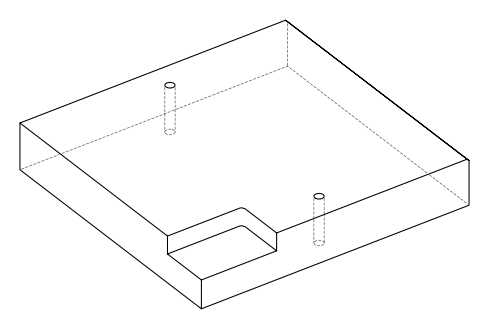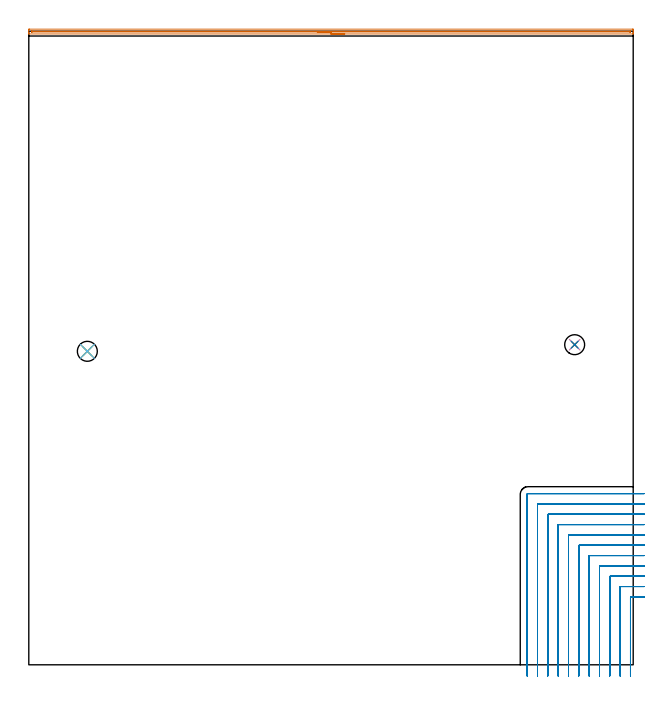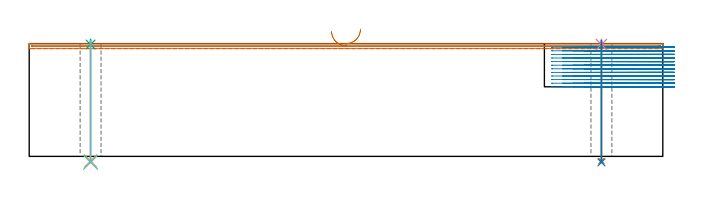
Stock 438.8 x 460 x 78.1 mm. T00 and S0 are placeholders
(PLAN: 8 operations, 6 tool changes, 49.8 min)
(1 AREA_MILL | FG_CHAMFER_SURFACE | UGT0205_001 | 7.17 min | 2688 mm3)
(2 MILL_CORNER_NOTCH_RECTANGULAR | CORNER_NOTCH_RECTANGULAR | NXT0201_013 | Follow Part, ap 2.5, ae 75% | 41.2 min | 316828 mm3)
(3 SPOT_DRILL | STEP1HOLE | NXT0321_9005460120000 | 0.03 min | 2 mm3)
(4 SPOT_DRILL_1 | STEP1HOLE_1 | NXT0321_9005460120000 | 0.03 min | 3 mm3)
(5 DRILL_THROUGH_HOLE_INTO_CENTER | STEP1HOLE | NXT0301_065 | 0.33 min | 5380 mm3)
(6 DRILL_TO_ENLARGE_THROUGH_HOLE | STEP1HOLE | NXT0301_106 | 0.34 min | 7475 mm3)
(7 DRILL_THROUGH_HOLE_INTO_CENTER_1 | STEP1HOLE_1 | NXT0301_065 | 0.33 min | 5379 mm3)
(8 DRILL_TO_ENLARGE_THROUGH_HOLE_1 | STEP1HOLE_1 | NXT0301_106 | 0.34 min | 7475 mm3)
(TOOL UGT0205_001 | Chamfer Mill 20 x 3 x 45 deg. | D20 FL50 Z2)
(TOOL NXT0201_013 | ENDMILL 10mm | D10 FL30 Z4)
(TOOL NXT0321_9005460120000 | NC Spot Drill, 142deg, 12mm, Carbide, Uncoated | D12 PA142 FL30 Z2)
(TOOL NXT0301_065 | Carbide Drill 9.4mm [860.1-0940-075A1-MM 2214] | D9.4 PA140 FL98 Z2)
(TOOL NXT0301_106 | Carbide Drill 14.5mm [860.1-1450-073A1-MM 2214] | D14.5 PA140 FL83 Z2)
(OP 1 AREA_MILL)
G17 G21 G94 G90
T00 M6
G54
G17 G0 G90 X229.4 Y458. S1061 M3
G43 Z88.1 H0
G94 G1 X229.362 Z87.228 F250.
X229.248 Z86.363
X229.059 Z85.512
X228.797 Z84.68
X228.463 Z83.874
X228.06 Z83.1
X227.592 Z82.364
X227.06 Z81.672
X226.471 Z81.029
X225.828 Z80.439
X225.136 Z79.908
X224.4 Z79.44
X223.626 Z79.037
X222.82 Z78.703
X221.988 Z78.441
X221.137 Z78.252
X220.272 Z78.138
X219.4 Z78.1
X0.167
X0.01 Y458.006 Z78.093
X0. Y458.321 Z77.778
Y458.653 Z77.446
Y459.31 Z76.785
Y460.518 Z75.578
X0.004 Y461.07 Z75.024
X0.01 Y461.49 Z74.604
X0.182 Y461.495 Z74.601
X0.613 Y461.5 Z74.6
X438.187 Y461.499 Z74.601
X438.618 Y461.495
X438.79 Y461.49 Z74.604
X438.8 Y461.07 Z75.024
Y460.518 Z75.578
Y460.19 Z75.906
Y459.638 Z76.458
Y459.31 Z76.785
Y458.321 Z77.779
X438.79 Y458.006 Z78.093
X438.633 Y458. Z78.1
X219.4
Y459.414 Z76.686
X2.399
X2.293 Y459.415 Z76.685
X2.035 Y459.42 Z76.68
X2.011 Y459.421 Z76.679
X2.007 Y459.44 Z76.66
X2.002 Y459.471 Z76.629
X2.001 Y459.502 Z76.598
X2.002 Y459.702 Z76.398
X2.01 Y460.036 Z76.064
X2.017 Y460.08 Z76.02
X2.033 Y460.082 Z76.018
X2.078 Y460.084 Z76.016
X2.171 Y460.085 Z76.015
X2.358 Y460.086 Z76.014
X436.507 Y460.085 Z76.015
X436.765 Y460.08 Z76.02
X436.789 Y460.079 Z76.021
X436.793 Y460.06 Z76.04
X436.798 Y460.029 Z76.071
X436.799 Y459.998 Z76.102
X436.8 Y459.797 Z76.303
X436.799 Y459.553 Z76.547
X436.798 Y459.488 Z76.612
X436.793 Y459.436 Z76.664
X436.79 Y459.424 Z76.676
X436.781 Y459.421 Z76.679
X436.741 Y459.418 Z76.682
X436.401 Y459.415 Z76.685
X436.295 Y459.414 Z76.686
X219.4
X218.528 Z76.724
X217.664 Z76.838
X216.812 Z77.027
X215.98 Z77.289
X215.174 Z77.623
X214.4 Z78.026
X213.664 Z78.494
X212.972 Z79.025
X212.329 Z79.615
X211.74 Z80.258
X211.209 Z80.95
X210.74 Z81.686
X210.337 Z82.46
X210.003 Z83.266
X209.741 Z84.098
X209.552 Z84.949
X209.438 Z85.814
X209.4 Z86.686
G0 Z88.1
M5
M2
(OP 2 MILL_CORNER_NOTCH_RECTANGULAR)
G17 G21 G94 G90
T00 M6
G54
G17 G0 G90 X446.8 Y49.3 S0 M3
G43 Z88.1 H0
Z75.608
G94 G1 X443.8 F250.
X437.294 F500.
G3 X436.8 Y48.806 R0.5
G1 Y-5.
Y-8. F250.
G0 Z88.1
X446.8 Y56.8
Z75.608
G1 X443.8
X429.794 F500.
G3 X429.3 Y56.306 R0.5
G1 Y-5.
Y-8. F250.
G0 Z88.1
X446.8 Y64.3
Z75.608
G1 X443.8
X422.295 F500.
G3 X421.8 Y63.805 R0.5
G1 Y-5.
Y-8. F250.
G0 Z88.1
X446.8 Y71.8
Z75.608
G1 X443.8
X414.795 F500.
G3 X414.3 Y71.305 R0.5
G1 Y-5.
Y-8. F250.
G0 Z88.1
X446.8 Y79.3
Z75.608
G1 X443.8
X407.295 F500.
G3 X406.8 Y78.805 R0.5
G1 Y-5.
Y-8. F250.
G0 Z88.1
X446.8 Y86.8
Z75.608
G1 X443.8
X399.796 F500.
G3 X399.3 Y86.305 R0.5
G1 Y-5.
Y-8. F250.
G0 Z88.1
X446.8 Y94.3
Z75.608
G1 X443.8
X392.296 F500.
G3 X391.8 Y93.804 R0.5
G1 Y-5.
Y-8. F250.
G0 Z88.1
X446.8 Y101.8
Z75.608
G1 X443.8
X384.796 F500.
G3 X384.3 Y101.304 R0.5
G1 Y-5.
Y-8. F250.
G0 Z88.1
X446.8 Y109.3
Z75.608
G1 X443.8
X377.296 F500.
G3 X376.8 Y108.804 R0.5
G1 Y-5.
Y-8. F250.
G0 Z88.1
X446.8 Y116.8
Z75.608
G1 X443.8
X369.796 F500.
G3 X369.3 Y116.304 R0.5
G1 Y-5.
Y-8. F250.
G0 Z88.1
X446.8 Y124.3
Z75.608
G1 X443.8
X362.4 F500.
G3 X361.8 Y123.7 R0.6
G1 Y-5.
Y-8. F250.
G0 Z88.1
X446.8 Y49.3
Z73.117
G1 X443.8
X437.294 F500.
G3 X436.8 Y48.806 R0.5
G1 Y-5.
Y-8. F250.
G0 Z88.1
X446.8 Y56.8
Z73.117
G1 X443.8
X429.794 F500.
G3 X429.3 Y56.306 R0.5
G1 Y-5.
Y-8. F250.
G0 Z88.1
X446.8 Y64.3
Z73.117
G1 X443.8
X422.295 F500.
G3 X421.8 Y63.805 R0.5
G1 Y-5.
Y-8. F250.
G0 Z88.1
X446.8 Y71.8
Z73.117
G1 X443.8
X414.795 F500.
G3 X414.3 Y71.305 R0.5
G1 Y-5.
Y-8. F250.
G0 Z88.1
X446.8 Y79.3
Z73.117
G1 X443.8
X407.295 F500.
G3 X406.8 Y78.805 R0.5
G1 Y-5.
Y-8. F250.
G0 Z88.1
X446.8 Y86.8
Z73.117
G1 X443.8
X399.796 F500.
G3 X399.3 Y86.305 R0.5
G1 Y-5.
Y-8. F250.
G0 Z88.1
X446.8 Y94.3
Z73.117
G1 X443.8
X392.296 F500.
G3 X391.8 Y93.804 R0.5
G1 Y-5.
Y-8. F250.
G0 Z88.1
X446.8 Y101.8
Z73.117
G1 X443.8
X384.796 F500.
G3 X384.3 Y101.304 R0.5
G1 Y-5.
Y-8. F250.
G0 Z88.1
X446.8 Y109.3
Z73.117
G1 X443.8
X377.296 F500.
G3 X376.8 Y108.804 R0.5
G1 Y-5.
Y-8. F250.
G0 Z88.1
X446.8 Y116.8
Z73.117
G1 X443.8
X369.796 F500.
G3 X369.3 Y116.304 R0.5
G1 Y-5.
Y-8. F250.
G0 Z88.1
X446.8 Y124.3
Z73.117
G1 X443.8
X362.4 F500.
G3 X361.8 Y123.7 R0.6
G1 Y-5.
Y-8. F250.
G0 Z88.1
X446.8 Y49.3
Z70.625
G1 X443.8
X437.294 F500.
G3 X436.8 Y48.806 R0.5
G1 Y-5.
Y-8. F250.
G0 Z88.1
X446.8 Y56.8
Z70.625
G1 X443.8
X429.794 F500.
G3 X429.3 Y56.306 R0.5
G1 Y-5.
Y-8. F250.
G0 Z88.1
X446.8 Y64.3
Z70.625
G1 X443.8
X422.295 F500.
G3 X421.8 Y63.805 R0.5
G1 Y-5.
Y-8. F250.
G0 Z88.1
X446.8 Y71.8
Z70.625
G1 X443.8
X414.795 F500.
G3 X414.3 Y71.305 R0.5
G1 Y-5.
Y-8. F250.
G0 Z88.1
X446.8 Y79.3
Z70.625
G1 X443.8
X407.295 F500.
G3 X406.8 Y78.805 R0.5
G1 Y-5.
Y-8. F250.
G0 Z88.1
X446.8 Y86.8
Z70.625
G1 X443.8
X399.796 F500.
G3 X399.3 Y86.305 R0.5
G1 Y-5.
Y-8. F250.
G0 Z88.1
X446.8 Y94.3
Z70.625
G1 X443.8
X392.296 F500.
G3 X391.8 Y93.804 R0.5
G1 Y-5.
Y-8. F250.
G0 Z88.1
X446.8 Y101.8
Z70.625
G1 X443.8
X384.796 F500.
G3 X384.3 Y101.304 R0.5
G1 Y-5.
Y-8. F250.
G0 Z88.1
X446.8 Y109.3
Z70.625
G1 X443.8
X377.296 F500.
G3 X376.8 Y108.804 R0.5
G1 Y-5.
Y-8. F250.
G0 Z88.1
X446.8 Y116.8
Z70.625
G1 X443.8
X369.796 F500.
G3 X369.3 Y116.304 R0.5
G1 Y-5.
Y-8. F250.
G0 Z88.1
X446.8 Y124.3
Z70.625
G1 X443.8
X362.4 F500.
G3 X361.8 Y123.7 R0.6
G1 Y-5.
Y-8. F250.
G0 Z88.1
X446.8 Y49.3
Z68.133
G1 X443.8
X437.294 F500.
G3 X436.8 Y48.806 R0.5
G1 Y-5.
Y-8. F250.
G0 Z88.1
X446.8 Y56.8
Z68.133
G1 X443.8
X429.794 F500.
G3 X429.3 Y56.306 R0.5
G1 Y-5.
Y-8. F250.
G0 Z88.1
X446.8 Y64.3
Z68.133
G1 X443.8
X422.295 F500.
G3 X421.8 Y63.805 R0.5
G1 Y-5.
Y-8. F250.
G0 Z88.1
X446.8 Y71.8
Z68.133
G1 X443.8
X414.795 F500.
G3 X414.3 Y71.305 R0.5
G1 Y-5.
Y-8. F250.
G0 Z88.1
X446.8 Y79.3
Z68.133
G1 X443.8
X407.295 F500.
G3 X406.8 Y78.805 R0.5
G1 Y-5.
Y-8. F250.
G0 Z88.1
X446.8 Y86.8
Z68.133
G1 X443.8
X399.796 F500.
G3 X399.3 Y86.305 R0.5
G1 Y-5.
Y-8. F250.
G0 Z88.1
X446.8 Y94.3
Z68.133
G1 X443.8
X392.296 F500.
G3 X391.8 Y93.804 R0.5
G1 Y-5.
Y-8. F250.
G0 Z88.1
X446.8 Y101.8
Z68.133
G1 X443.8
X384.796 F500.
G3 X384.3 Y101.304 R0.5
G1 Y-5.
Y-8. F250.
G0 Z88.1
X446.8 Y109.3
Z68.133
G1 X443.8
X377.296 F500.
G3 X376.8 Y108.804 R0.5
G1 Y-5.
Y-8. F250.
G0 Z88.1
X446.8 Y116.8
Z68.133
G1 X443.8
X369.796 F500.
G3 X369.3 Y116.304 R0.5
G1 Y-5.
Y-8. F250.
G0 Z88.1
X446.8 Y124.3
Z68.133
G1 X443.8
X362.4 F500.
G3 X361.8 Y123.7 R0.6
G1 Y-5.
Y-8. F250.
G0 Z88.1
X446.8 Y49.3
Z65.642
G1 X443.8
X437.294 F500.
G3 X436.8 Y48.806 R0.5
G1 Y-5.
Y-8. F250.
G0 Z88.1
X446.8 Y56.8
Z65.642
G1 X443.8
X429.794 F500.
G3 X429.3 Y56.306 R0.5
G1 Y-5.
Y-8. F250.
G0 Z88.1
X446.8 Y64.3
Z65.642
G1 X443.8
X422.295 F500.
G3 X421.8 Y63.805 R0.5
G1 Y-5.
Y-8. F250.
G0 Z88.1
X446.8 Y71.8
Z65.642
G1 X443.8
X414.795 F500.
G3 X414.3 Y71.305 R0.5
G1 Y-5.
Y-8. F250.
G0 Z88.1
X446.8 Y79.3
Z65.642
G1 X443.8
X407.295 F500.
G3 X406.8 Y78.805 R0.5
G1 Y-5.
Y-8. F250.
G0 Z88.1
X446.8 Y86.8
Z65.642
G1 X443.8
X399.796 F500.
G3 X399.3 Y86.305 R0.5
G1 Y-5.
Y-8. F250.
G0 Z88.1
X446.8 Y94.3
Z65.642
G1 X443.8
X392.296 F500.
G3 X391.8 Y93.804 R0.5
G1 Y-5.
Y-8. F250.
G0 Z88.1
X446.8 Y101.8
Z65.642
G1 X443.8
X384.796 F500.
G3 X384.3 Y101.304 R0.5
G1 Y-5.
Y-8. F250.
G0 Z88.1
X446.8 Y109.3
Z65.642
G1 X443.8
X377.296 F500.
G3 X376.8 Y108.804 R0.5
G1 Y-5.
Y-8. F250.
G0 Z88.1
X446.8 Y116.8
Z65.642
G1 X443.8
X369.796 F500.
G3 X369.3 Y116.304 R0.5
G1 Y-5.
Y-8. F250.
G0 Z88.1
X446.8 Y124.3
Z65.642
G1 X443.8
X362.4 F500.
G3 X361.8 Y123.7 R0.6
G1 Y-5.
Y-8. F250.
G0 Z88.1
X446.8 Y49.3
Z63.15
G1 X443.8
X437.294 F500.
G3 X436.8 Y48.806 R0.5
G1 Y-5.
Y-8. F250.
G0 Z88.1
X446.8 Y56.8
Z63.15
G1 X443.8
X429.794 F500.
G3 X429.3 Y56.306 R0.5
G1 Y-5.
Y-8. F250.
G0 Z88.1
X446.8 Y64.3
Z63.15
G1 X443.8
X422.295 F500.
G3 X421.8 Y63.805 R0.5
G1 Y-5.
Y-8. F250.
G0 Z88.1
X446.8 Y71.8
Z63.15
G1 X443.8
X414.795 F500.
G3 X414.3 Y71.305 R0.5
G1 Y-5.
Y-8. F250.
G0 Z88.1
X446.8 Y79.3
Z63.15
G1 X443.8
X407.295 F500.
G3 X406.8 Y78.805 R0.5
G1 Y-5.
Y-8. F250.
G0 Z88.1
X446.8 Y86.8
Z63.15
G1 X443.8
X399.796 F500.
G3 X399.3 Y86.305 R0.5
G1 Y-5.
Y-8. F250.
G0 Z88.1
X446.8 Y94.3
Z63.15
G1 X443.8
X392.296 F500.
G3 X391.8 Y93.804 R0.5
G1 Y-5.
Y-8. F250.
G0 Z88.1
X446.8 Y101.8
Z63.15
G1 X443.8
X384.796 F500.
G3 X384.3 Y101.304 R0.5
G1 Y-5.
Y-8. F250.
G0 Z88.1
X446.8 Y109.3
Z63.15
G1 X443.8
X377.296 F500.
G3 X376.8 Y108.804 R0.5
G1 Y-5.
Y-8. F250.
G0 Z88.1
X446.8 Y116.8
Z63.15
G1 X443.8
X369.796 F500.
G3 X369.3 Y116.304 R0.5
G1 Y-5.
Y-8. F250.
G0 Z88.1
X446.8 Y124.3
Z63.15
G1 X443.8
X362.4 F500.
G3 X361.8 Y123.7 R0.6
G1 Y-5.
Y-8. F250.
G0 Z88.1
X446.8 Y49.3
Z60.658
G1 X443.8
X437.294 F500.
G3 X436.8 Y48.806 R0.5
G1 Y-5.
Y-8. F250.
G0 Z88.1
X446.8 Y56.8
Z60.658
G1 X443.8
X429.794 F500.
G3 X429.3 Y56.306 R0.5
G1 Y-5.
Y-8. F250.
G0 Z88.1
X446.8 Y64.3
Z60.658
G1 X443.8
X422.295 F500.
G3 X421.8 Y63.805 R0.5
G1 Y-5.
Y-8. F250.
G0 Z88.1
X446.8 Y71.8
Z60.658
G1 X443.8
X414.795 F500.
G3 X414.3 Y71.305 R0.5
G1 Y-5.
Y-8. F250.
G0 Z88.1
X446.8 Y79.3
Z60.658
G1 X443.8
X407.295 F500.
G3 X406.8 Y78.805 R0.5
G1 Y-5.
Y-8. F250.
G0 Z88.1
X446.8 Y86.8
Z60.658
G1 X443.8
X399.796 F500.
G3 X399.3 Y86.305 R0.5
G1 Y-5.
Y-8. F250.
G0 Z88.1
X446.8 Y94.3
Z60.658
G1 X443.8
X392.296 F500.
G3 X391.8 Y93.804 R0.5
G1 Y-5.
Y-8. F250.
G0 Z88.1
X446.8 Y101.8
Z60.658
G1 X443.8
X384.796 F500.
G3 X384.3 Y101.304 R0.5
G1 Y-5.
Y-8. F250.
G0 Z88.1
X446.8 Y109.3
Z60.658
G1 X443.8
X377.296 F500.
G3 X376.8 Y108.804 R0.5
G1 Y-5.
Y-8. F250.
G0 Z88.1
X446.8 Y116.8
Z60.658
G1 X443.8
X369.796 F500.
G3 X369.3 Y116.304 R0.5
G1 Y-5.
Y-8. F250.
G0 Z88.1
X446.8 Y124.3
Z60.658
G1 X443.8
X362.4 F500.
G3 X361.8 Y123.7 R0.6
G1 Y-5.
Y-8. F250.
G0 Z88.1
X446.8 Y49.3
Z58.167
G1 X443.8
X437.294 F500.
G3 X436.8 Y48.806 R0.5
G1 Y-5.
Y-8. F250.
G0 Z88.1
X446.8 Y56.8
Z58.167
G1 X443.8
X429.794 F500.
G3 X429.3 Y56.306 R0.5
G1 Y-5.
Y-8. F250.
G0 Z88.1
X446.8 Y64.3
Z58.167
G1 X443.8
X422.295 F500.
G3 X421.8 Y63.805 R0.5
G1 Y-5.
Y-8. F250.
G0 Z88.1
X446.8 Y71.8
Z58.167
G1 X443.8
X414.795 F500.
G3 X414.3 Y71.305 R0.5
G1 Y-5.
Y-8. F250.
G0 Z88.1
X446.8 Y79.3
Z58.167
G1 X443.8
X407.295 F500.
G3 X406.8 Y78.805 R0.5
G1 Y-5.
Y-8. F250.
G0 Z88.1
X446.8 Y86.8
Z58.167
G1 X443.8
X399.796 F500.
G3 X399.3 Y86.305 R0.5
G1 Y-5.
Y-8. F250.
G0 Z88.1
X446.8 Y94.3
Z58.167
G1 X443.8
X392.296 F500.
G3 X391.8 Y93.804 R0.5
G1 Y-5.
Y-8. F250.
G0 Z88.1
X446.8 Y101.8
Z58.167
G1 X443.8
X384.796 F500.
G3 X384.3 Y101.304 R0.5
G1 Y-5.
Y-8. F250.
G0 Z88.1
X446.8 Y109.3
Z58.167
G1 X443.8
X377.296 F500.
G3 X376.8 Y108.804 R0.5
G1 Y-5.
Y-8. F250.
G0 Z88.1
X446.8 Y116.8
Z58.167
G1 X443.8
X369.796 F500.
G3 X369.3 Y116.304 R0.5
G1 Y-5.
Y-8. F250.
G0 Z88.1
X446.8 Y124.3
Z58.167
G1 X443.8
X362.4 F500.
G3 X361.8 Y123.7 R0.6
G1 Y-5.
Y-8. F250.
G0 Z88.1
X446.8 Y49.3
Z55.675
G1 X443.8
X437.294 F500.
G3 X436.8 Y48.806 R0.5
G1 Y-5.
Y-8. F250.
G0 Z88.1
X446.8 Y56.8
Z55.675
G1 X443.8
X429.794 F500.
G3 X429.3 Y56.306 R0.5
G1 Y-5.
Y-8. F250.
G0 Z88.1
X446.8 Y64.3
Z55.675
G1 X443.8
X422.295 F500.
G3 X421.8 Y63.805 R0.5
G1 Y-5.
Y-8. F250.
G0 Z88.1
X446.8 Y71.8
Z55.675
G1 X443.8
X414.795 F500.
G3 X414.3 Y71.305 R0.5
G1 Y-5.
Y-8. F250.
G0 Z88.1
X446.8 Y79.3
Z55.675
G1 X443.8
X407.295 F500.
G3 X406.8 Y78.805 R0.5
G1 Y-5.
Y-8. F250.
G0 Z88.1
X446.8 Y86.8
Z55.675
G1 X443.8
X399.796 F500.
G3 X399.3 Y86.305 R0.5
G1 Y-5.
Y-8. F250.
G0 Z88.1
X446.8 Y94.3
Z55.675
G1 X443.8
X392.296 F500.
G3 X391.8 Y93.804 R0.5
G1 Y-5.
Y-8. F250.
G0 Z88.1
X446.8 Y101.8
Z55.675
G1 X443.8
X384.796 F500.
G3 X384.3 Y101.304 R0.5
G1 Y-5.
Y-8. F250.
G0 Z88.1
X446.8 Y109.3
Z55.675
G1 X443.8
X377.296 F500.
G3 X376.8 Y108.804 R0.5
G1 Y-5.
Y-8. F250.
G0 Z88.1
X446.8 Y116.8
Z55.675
G1 X443.8
X369.796 F500.
G3 X369.3 Y116.304 R0.5
G1 Y-5.
Y-8. F250.
G0 Z88.1
X446.8 Y124.3
Z55.675
G1 X443.8
X362.4 F500.
G3 X361.8 Y123.7 R0.6
G1 Y-5.
Y-8. F250.
G0 Z88.1
X446.8 Y49.3
Z53.183
G1 X443.8
X437.294 F500.
G3 X436.8 Y48.806 R0.5
G1 Y-5.
Y-8. F250.
G0 Z88.1
X446.8 Y56.8
Z53.183
G1 X443.8
X429.794 F500.
G3 X429.3 Y56.306 R0.5
G1 Y-5.
Y-8. F250.
G0 Z88.1
X446.8 Y64.3
Z53.183
G1 X443.8
X422.295 F500.
G3 X421.8 Y63.805 R0.5
G1 Y-5.
Y-8. F250.
G0 Z88.1
X446.8 Y71.8
Z53.183
G1 X443.8
X414.795 F500.
G3 X414.3 Y71.305 R0.5
G1 Y-5.
Y-8. F250.
G0 Z88.1
X446.8 Y79.3
Z53.183
G1 X443.8
X407.295 F500.
G3 X406.8 Y78.805 R0.5
G1 Y-5.
Y-8. F250.
G0 Z88.1
X446.8 Y86.8
Z53.183
G1 X443.8
X399.796 F500.
G3 X399.3 Y86.305 R0.5
G1 Y-5.
Y-8. F250.
G0 Z88.1
X446.8 Y94.3
Z53.183
G1 X443.8
X392.296 F500.
G3 X391.8 Y93.804 R0.5
G1 Y-5.
Y-8. F250.
G0 Z88.1
X446.8 Y101.8
Z53.183
G1 X443.8
X384.796 F500.
G3 X384.3 Y101.304 R0.5
G1 Y-5.
Y-8. F250.
G0 Z88.1
X446.8 Y109.3
Z53.183
G1 X443.8
X377.296 F500.
G3 X376.8 Y108.804 R0.5
G1 Y-5.
Y-8. F250.
G0 Z88.1
X446.8 Y116.8
Z53.183
G1 X443.8
X369.796 F500.
G3 X369.3 Y116.304 R0.5
G1 Y-5.
Y-8. F250.
G0 Z88.1
X446.8 Y124.3
Z53.183
G1 X443.8
X362.4 F500.
G3 X361.8 Y123.7 R0.6
G1 Y-5.
Y-8. F250.
G0 Z88.1
X446.8 Y49.3
Z50.692
G1 X443.8
X437.294 F500.
G3 X436.8 Y48.806 R0.5
G1 Y-5.
Y-8. F250.
G0 Z88.1
X446.8 Y56.8
Z50.692
G1 X443.8
X429.794 F500.
G3 X429.3 Y56.306 R0.5
G1 Y-5.
Y-8. F250.
G0 Z88.1
X446.8 Y64.3
Z50.692
G1 X443.8
X422.295 F500.
G3 X421.8 Y63.805 R0.5
G1 Y-5.
Y-8. F250.
G0 Z88.1
X446.8 Y71.8
Z50.692
G1 X443.8
X414.795 F500.
G3 X414.3 Y71.305 R0.5
G1 Y-5.
Y-8. F250.
G0 Z88.1
X446.8 Y79.3
Z50.692
G1 X443.8
X407.295 F500.
G3 X406.8 Y78.805 R0.5
G1 Y-5.
Y-8. F250.
G0 Z88.1
X446.8 Y86.8
Z50.692
G1 X443.8
X399.796 F500.
G3 X399.3 Y86.305 R0.5
G1 Y-5.
Y-8. F250.
G0 Z88.1
X446.8 Y94.3
Z50.692
G1 X443.8
X392.296 F500.
G3 X391.8 Y93.804 R0.5
G1 Y-5.
Y-8. F250.
G0 Z88.1
X446.8 Y101.8
Z50.692
G1 X443.8
X384.796 F500.
G3 X384.3 Y101.304 R0.5
G1 Y-5.
Y-8. F250.
G0 Z88.1
X446.8 Y109.3
Z50.692
G1 X443.8
X377.296 F500.
G3 X376.8 Y108.804 R0.5
G1 Y-5.
Y-8. F250.
G0 Z88.1
X446.8 Y116.8
Z50.692
G1 X443.8
X369.796 F500.
G3 X369.3 Y116.304 R0.5
G1 Y-5.
Y-8. F250.
G0 Z88.1
X446.8 Y124.3
Z50.692
G1 X443.8
X362.4 F500.
G3 X361.8 Y123.7 R0.6
G1 Y-5.
Y-8. F250.
G0 Z88.1
X446.8 Y49.3
Z48.2
G1 X443.8
X437.294 F500.
G3 X436.8 Y48.806 R0.5
G1 Y-5.
Y-8. F250.
G0 Z88.1
X446.8 Y56.8
Z48.2
G1 X443.8
X429.794 F500.
G3 X429.3 Y56.306 R0.5
G1 Y-5.
Y-8. F250.
G0 Z88.1
X446.8 Y64.3
Z48.2
G1 X443.8
X422.295 F500.
G3 X421.8 Y63.805 R0.5
G1 Y-5.
Y-8. F250.
G0 Z88.1
X446.8 Y71.8
Z48.2
G1 X443.8
X414.795 F500.
G3 X414.3 Y71.305 R0.5
G1 Y-5.
Y-8. F250.
G0 Z88.1
X446.8 Y79.3
Z48.2
G1 X443.8
X407.295 F500.
G3 X406.8 Y78.805 R0.5
G1 Y-5.
Y-8. F250.
G0 Z88.1
X446.8 Y86.8
Z48.2
G1 X443.8
X399.796 F500.
G3 X399.3 Y86.305 R0.5
G1 Y-5.
Y-8. F250.
G0 Z88.1
X446.8 Y94.3
Z48.2
G1 X443.8
X392.296 F500.
G3 X391.8 Y93.804 R0.5
G1 Y-5.
Y-8. F250.
G0 Z88.1
X446.8 Y101.8
Z48.2
G1 X443.8
X384.796 F500.
G3 X384.3 Y101.304 R0.5
G1 Y-5.
Y-8. F250.
G0 Z88.1
X446.8 Y109.3
Z48.2
G1 X443.8
X377.296 F500.
G3 X376.8 Y108.804 R0.5
G1 Y-5.
Y-8. F250.
G0 Z88.1
X446.8 Y116.8
Z48.2
G1 X443.8
X369.796 F500.
G3 X369.3 Y116.304 R0.5
G1 Y-5.
Y-8. F250.
G0 Z88.1
X446.8 Y124.3
Z48.2
G1 X443.8
X362.4 F500.
G3 X361.8 Y123.7 R0.6
G1 Y-5.
Y-8. F250.
G0 Z88.1
M5
M2
(OP 3 SPOT_DRILL)
G17 G21 G94 G90
T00 M6
G54
G17 G0 G90 X42.5 Y227.6 S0 M3
G43 Z88.1 H0
G94 G81 G98 Z77.476 F250. R81.1
G80
M5
M2
(OP 4 SPOT_DRILL_1)
G17 G21 G94 G90
T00 M6
G54
G17 G0 G90 X396.3 Y232.4 S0 M3
G43 Z88.1 H0
G94 G81 G98 Z77.476 F250. R81.1
G80
M5
M2
(OP 5 DRILL_THROUGH_HOLE_INTO_CENTER)
G17 G21 G94 G90
T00 M6
G54
G17 G0 G90 X42.5 Y227.6 S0 M3
G43 Z88.1 H1
G94 G73 G98 Z-3.211 F250. Q9.035 R80.1
G80
M5
M2
(OP 6 DRILL_TO_ENLARGE_THROUGH_HOLE)
G17 G21 G94 G90
T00 M6
G54
G17 G0 G90 X42.5 Y227.6 S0 M3
G43 Z88.1 H1
G94 G73 G98 Z-4.139 F250. Q13.706 R80.1
G80
M5
M2
(OP 7 DRILL_THROUGH_HOLE_INTO_CENTER_1)
G17 G21 G94 G90
T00 M6
G54
G17 G0 G90 X396.3 Y232.4 S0 M3
G43 Z88.1 H1
G94 G73 G98 Z-3.211 F250. Q9.035 R80.1
G80
M5
M2
(OP 8 DRILL_TO_ENLARGE_THROUGH_HOLE_1)
G17 G21 G94 G90
T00 M6
G54
G17 G0 G90 X396.3 Y232.4 S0 M3
G43 Z88.1 H1
G94 G73 G98 Z-4.139 F250. Q13.706 R80.1
G80
M5
M2
